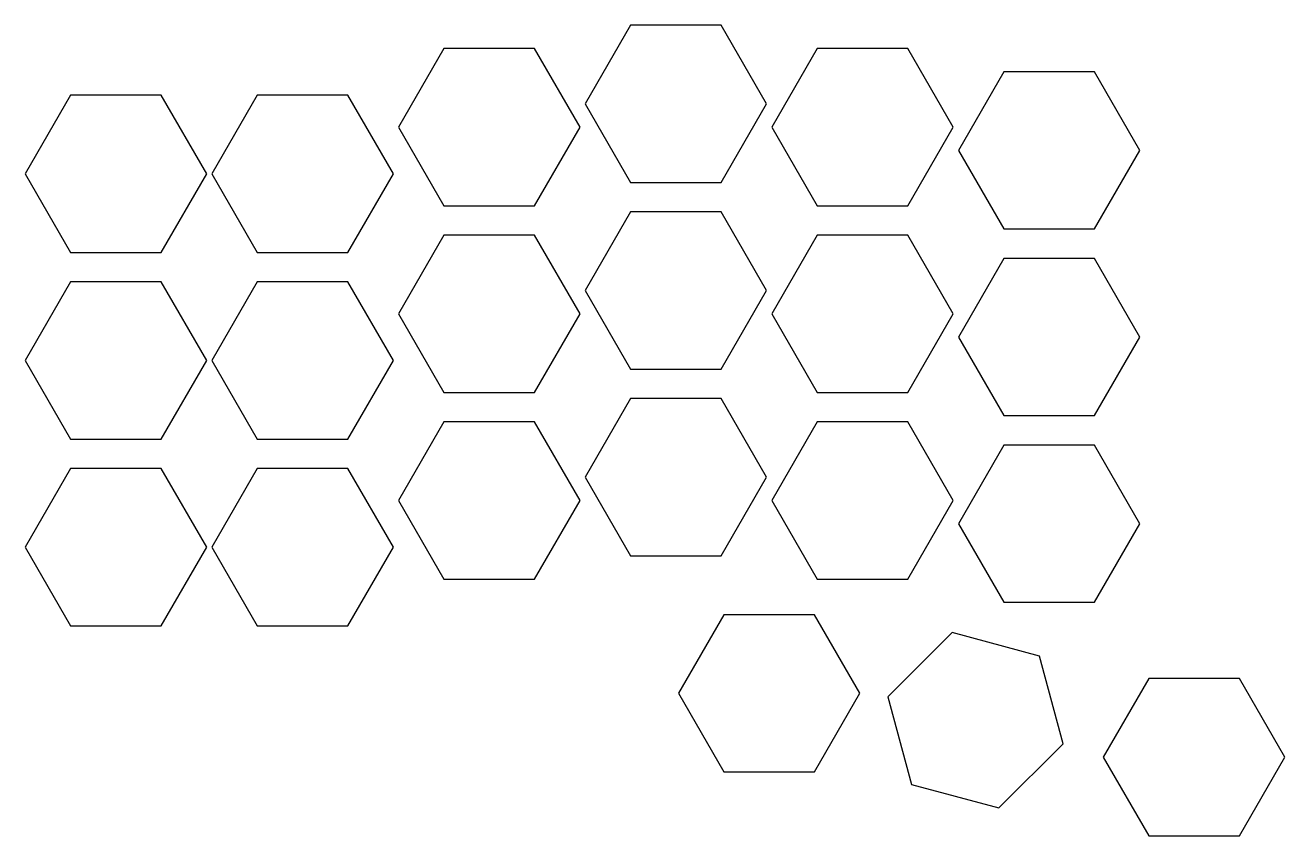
# Model space of a CAD drawing. Header units: millimetres. Extents: x 91 to 219, y -129 to -47.
import ezdxf

# ---------------------------------------------------------------- set-up
doc = ezdxf.new("R2010")
doc.units = ezdxf.units.MM

msp = doc.modelspace()

# ---------------------------------------------------------------- linework, layer by layer
for p, q in [((152.38, -46.88), (147.76, -54.88)), ((161.62, -46.88), (152.38, -46.88)), ((166.24, -54.88), (161.62, -46.88)), ((133.38, -49.25), (128.76, -57.25)), ((142.62, -49.25), (133.38, -49.25)), ((147.24, -57.25), (142.62, -49.25)), ((171.38, -49.25), (166.76, -57.25)), ((180.62, -49.25), (171.38, -49.25)), ((185.24, -57.25), (180.62, -49.25)), ((190.38, -51.63), (185.76, -59.63)), ((199.62, -51.63), (190.38, -51.63)), ((204.24, -59.63), (199.62, -51.63)), ((95.38, -54), (90.76, -62)), ((104.62, -54), (95.38, -54)), ((109.24, -62), (104.62, -54)), ((114.38, -54), (109.76, -62)), ((123.62, -54), (114.38, -54)), ((128.24, -62), (123.62, -54)), ((147.76, -54.88), (152.38, -62.88)), ((161.62, -62.88), (166.24, -54.88)), ((128.76, -57.25), (133.38, -65.25)), ((142.62, -65.25), (147.24, -57.25)), ((166.76, -57.25), (171.38, -65.25)), ((180.62, -65.25), (185.24, -57.25)), ((185.76, -59.63), (190.38, -67.62)), ((199.62, -67.62), (204.24, -59.63)), ((90.76, -62), (95.38, -70)), ((104.62, -70), (109.24, -62)), ((109.76, -62), (114.38, -70)), ((123.62, -70), (128.24, -62)), ((152.38, -62.88), (161.62, -62.88)), ((133.38, -65.25), (142.62, -65.25)), ((171.38, -65.25), (180.62, -65.25)), ((152.38, -65.88), (147.76, -73.88)), ((161.62, -65.88), (152.38, -65.88)), ((166.24, -73.88), (161.62, -65.88)), ((190.38, -67.62), (199.62, -67.62)), ((133.38, -68.25), (128.76, -76.25)), ((142.62, -68.25), (133.38, -68.25)), ((147.24, -76.25), (142.62, -68.25)), ((171.38, -68.25), (166.76, -76.25)), ((180.62, -68.25), (171.38, -68.25)), ((185.24, -76.25), (180.62, -68.25)), ((95.38, -70), (104.62, -70)), ((114.38, -70), (123.62, -70)), ((190.38, -70.63), (185.76, -78.63)), ((199.62, -70.63), (190.38, -70.63)), ((204.24, -78.63), (199.62, -70.63)), ((95.38, -73), (90.76, -81)), ((104.62, -73), (95.38, -73)), ((109.24, -81), (104.62, -73)), ((114.38, -73), (109.76, -81)), ((123.62, -73), (114.38, -73)), ((128.24, -81), (123.62, -73)), ((147.76, -73.88), (152.38, -81.88)), ((161.62, -81.88), (166.24, -73.88)), ((128.76, -76.25), (133.38, -84.25)), ((142.62, -84.25), (147.24, -76.25)), ((166.76, -76.25), (171.38, -84.25)), ((180.62, -84.25), (185.24, -76.25)), ((185.76, -78.63), (190.38, -86.62)), ((199.62, -86.62), (204.24, -78.63)), ((90.76, -81), (95.38, -89)), ((104.62, -89), (109.24, -81)), ((109.76, -81), (114.38, -89)), ((123.62, -89), (128.24, -81)), ((152.38, -81.88), (161.62, -81.88)), ((133.38, -84.25), (142.62, -84.25)), ((171.38, -84.25), (180.62, -84.25)), ((152.38, -84.88), (147.76, -92.88)), ((161.62, -84.88), (152.38, -84.88)), ((166.24, -92.88), (161.62, -84.88)), ((190.38, -86.62), (199.62, -86.62)), ((133.38, -87.25), (128.76, -95.25)), ((142.62, -87.25), (133.38, -87.25)), ((147.24, -95.25), (142.62, -87.25)), ((171.38, -87.25), (166.76, -95.25)), ((180.62, -87.25), (171.38, -87.25)), ((185.24, -95.25), (180.62, -87.25)), ((95.38, -89), (104.62, -89)), ((114.38, -89), (123.62, -89)), ((190.38, -89.63), (185.76, -97.63)), ((199.62, -89.63), (190.38, -89.63)), ((204.24, -97.63), (199.62, -89.63)), ((95.38, -92), (90.76, -100)), ((104.62, -92), (95.38, -92)), ((109.24, -100), (104.62, -92)), ((114.38, -92), (109.76, -100)), ((123.62, -92), (114.38, -92)), ((128.24, -100), (123.62, -92)), ((147.76, -92.88), (152.38, -100.88)), ((161.62, -100.88), (166.24, -92.88)), ((128.76, -95.25), (133.38, -103.25)), ((142.62, -103.25), (147.24, -95.25)), ((166.76, -95.25), (171.38, -103.25)), ((180.62, -103.25), (185.24, -95.25)), ((185.76, -97.63), (190.38, -105.62)), ((199.62, -105.62), (204.24, -97.63)), ((90.76, -100), (95.38, -108)), ((104.62, -108), (109.24, -100)), ((109.76, -100), (114.38, -108)), ((123.62, -108), (128.24, -100)), ((152.38, -100.88), (161.62, -100.88)), ((133.38, -103.25), (142.62, -103.25)), ((171.38, -103.25), (180.62, -103.25)), ((190.38, -105.62), (199.62, -105.62)), ((161.88, -106.88), (157.26, -114.88)), ((171.12, -106.88), (161.88, -106.88)), ((175.74, -114.88), (171.12, -106.88)), ((95.38, -108), (104.62, -108)), ((114.38, -108), (123.62, -108)), ((185.11, -108.7), (178.58, -115.23)), ((194.03, -111.09), (185.11, -108.7)), ((196.42, -120.02), (194.03, -111.09)), ((205.13, -113.39), (200.51, -121.39)), ((214.37, -113.39), (205.13, -113.39)), ((218.98, -121.39), (214.37, -113.39)), ((157.26, -114.88), (161.88, -122.88)), ((171.12, -122.88), (175.74, -114.88)), ((178.58, -115.23), (180.97, -124.16)), ((189.89, -126.55), (196.42, -120.02)), ((200.51, -121.39), (205.13, -129.39)), ((214.37, -129.39), (218.98, -121.39)), ((161.88, -122.88), (171.12, -122.88)), ((180.97, -124.16), (189.89, -126.55)), ((205.13, -129.39), (214.37, -129.39))]:
    msp.add_line(p, q)

doc.saveas('drawing.dxf')
